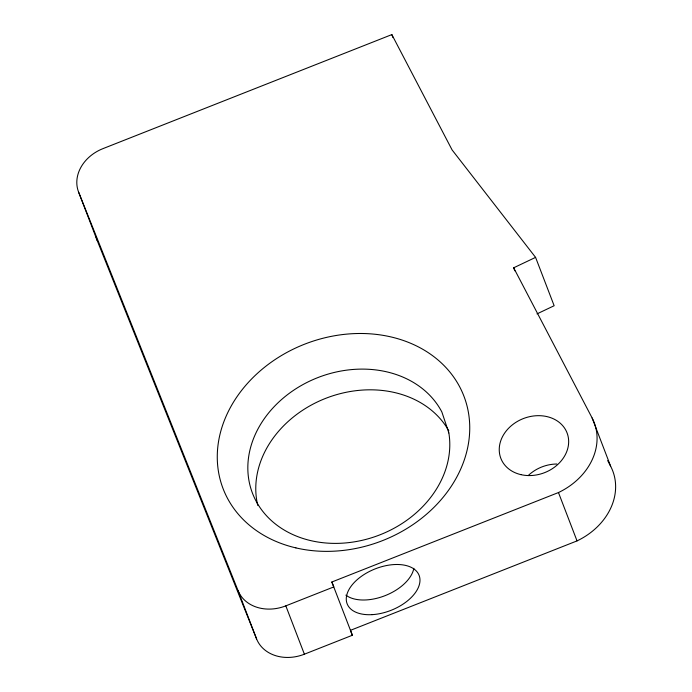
<?xml version="1.0" encoding="UTF-8"?>
<svg xmlns="http://www.w3.org/2000/svg" width="692" height="692" viewBox="0 0 692 692"><rect width="100%" height="100%" fill="white"/><g stroke="black" fill="none" stroke-linecap="round" stroke-linejoin="round"><path stroke-width="1.04" d="M514.831 270.823L513.672 267.795L535.582 257.381L554.145 305.734L536.992 313.883M535.582 257.381L452.092 149.922L391.845 34.6L102.9 148.659A38.7 31.702 -21 0 0 78.68 192.298L97.191 240.522L256.611 638.976A38.7 31.702 -21 0 0 304.385 654.199L352.375 635.256L331.849 582.007L558.47 492.548A64.494 52.834 -21 0 0 592.118 417.968L513.672 267.795M78.68 192.298L238.057 590.631A38.7 31.702 -21 0 0 285.822 605.855L333.812 586.911L331.849 582.007M592.118 417.968L610.673 466.322A64.494 52.834 -21 0 1 577.033 540.902L350.411 630.351L352.375 635.256M607.68 460.578L610.673 466.322M391.845 34.6L393.004 37.619M558.47 492.548L577.033 540.902M285.822 605.855L304.385 654.199M238.057 590.631L256.611 638.976M97.191 240.522A38.7 31.702 -21 0 1 95.963 236.56M528.178 475.594A35.474 29.055 -21 0 1 556.835 464.012M413.833 568.314A38.7 22.196 -21.8 0 1 385.185 595.613A38.7 22.196 -21.8 0 1 345.879 595.137M257.77 505.428A103.194 84.528 -21 0 1 325.828 398.298A103.194 84.528 -21 0 1 448.823 430.882M448.849 432.941L441.868 412A103.194 84.528 -21 0 0 273.937 406.896A103.194 84.528 -21 0 0 319.038 542.199A103.194 84.528 -21 0 0 448.849 432.941M520.868 474.626A35.474 29.055 -21 0 0 568.34 437.612A35.474 29.055 -21 0 0 512.651 424.628A35.474 29.055 -21 0 0 520.868 474.626M372.011 614.652A38.7 22.196 -21.8 0 0 419.118 575.398A38.7 22.196 -21.8 0 0 358.24 578.763A38.7 22.196 -21.8 0 0 372.011 614.652M295.925 547.9A128.989 105.66 -21 0 0 468.562 413.306A128.989 105.66 -21 0 0 266.039 366.085A128.989 105.66 -21 0 0 295.925 547.9"/></g></svg>
